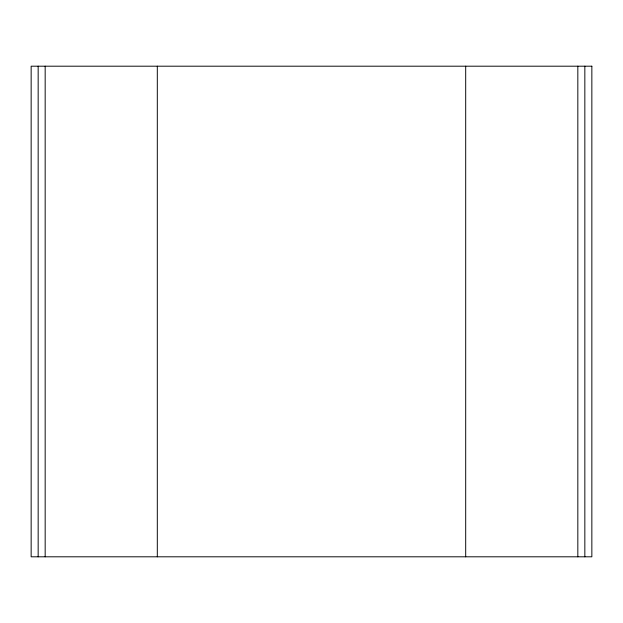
<?xml version="1.0" encoding="UTF-8"?>
<svg xmlns="http://www.w3.org/2000/svg" width="623" height="623" viewBox="0 0 623 623"><rect width="100%" height="100%" fill="white"/><g stroke="black" fill="none" stroke-linecap="round" stroke-linejoin="round"><path stroke-width="0.93" d="M584.841 66.194L584.841 556.806M577.833 66.194L577.833 556.806M465.693 66.194L465.693 556.806M157.308 66.194L157.308 556.806M45.168 66.194L45.168 556.806M38.159 66.194L38.159 556.806M591.85 66.194L31.15 66.194L31.15 556.806L591.85 556.806L591.85 66.194"/></g></svg>
